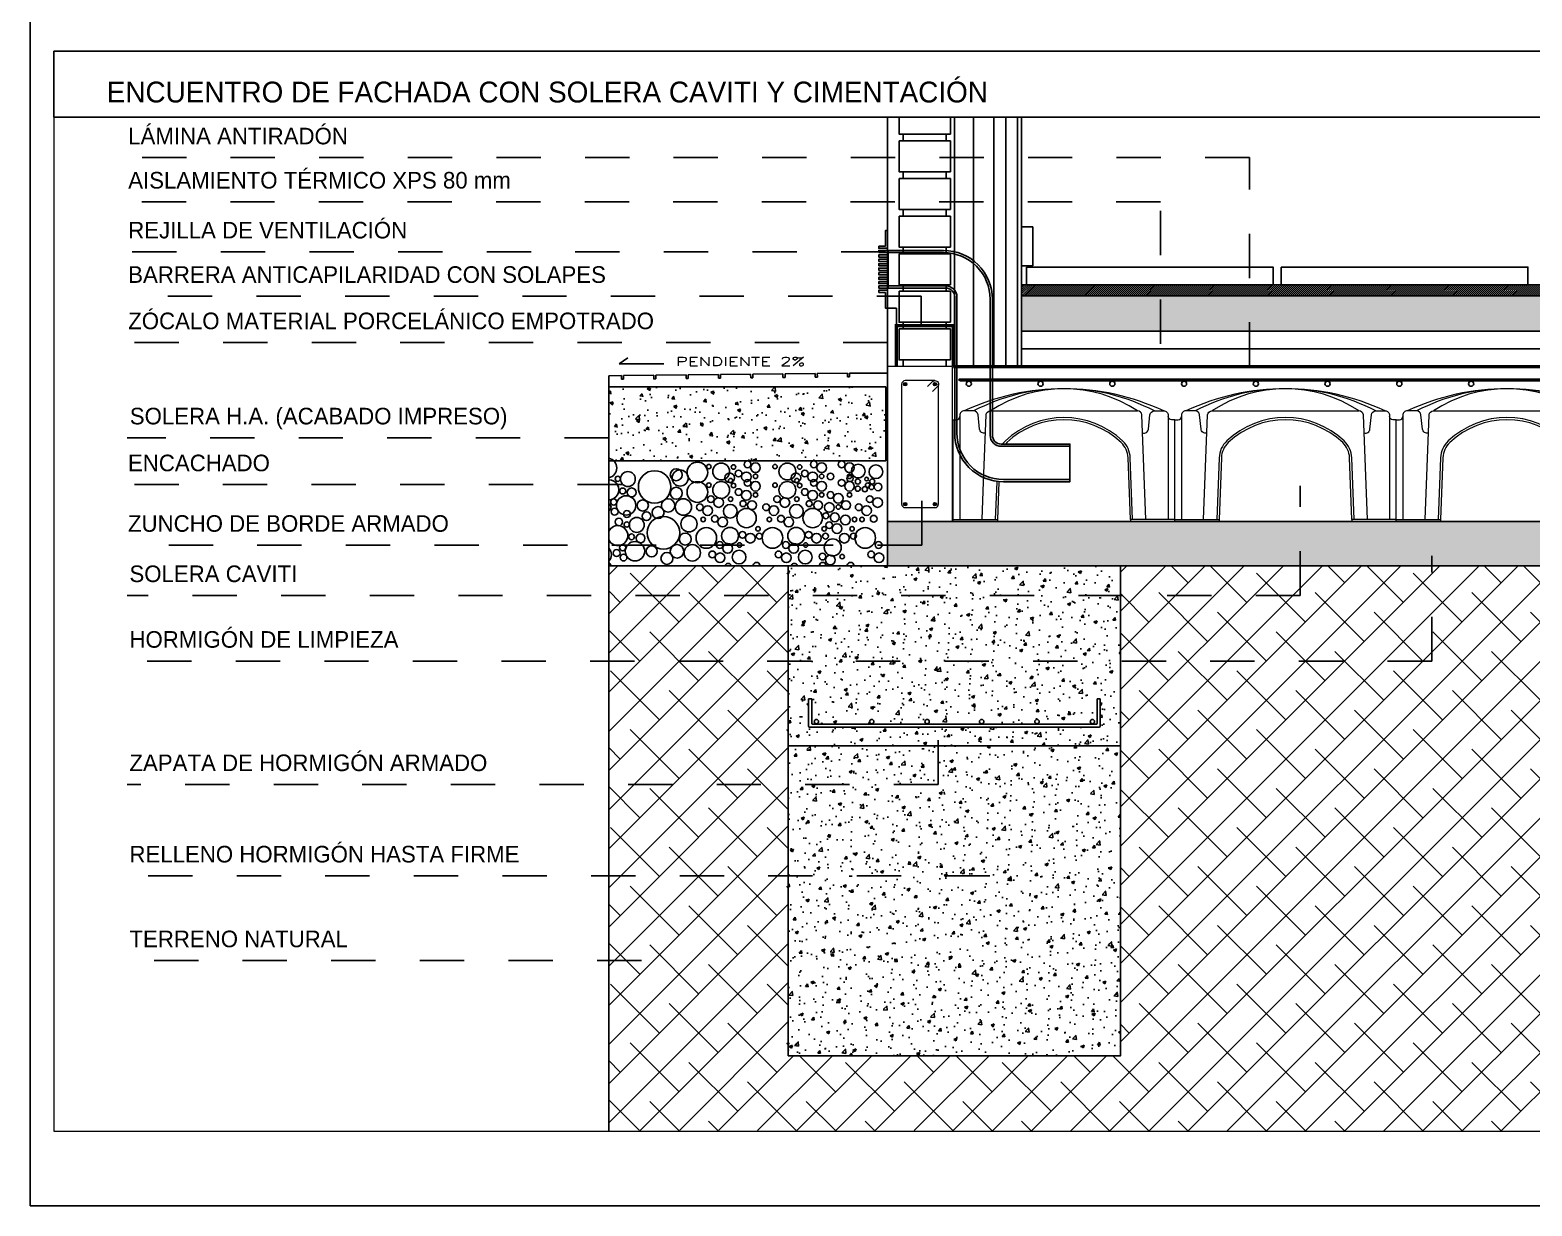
# Model space of a CAD drawing. Header units: millimetres. Extents: x 441156 to 441653, y 4514887 to 4515266.
# Drawn here: x 441537.64 to 441541.03, y 4514887.446 to 4514890.102 of the extents above; entities that cross this region are included whole.
import ezdxf

# ---------------------------------------------------------------- set-up
doc = ezdxf.new("R2010")
doc.units = ezdxf.units.MM
for name, pattern in [('CONTINUA', [0]), ('PUNTOS2', [0.125, 0, -0.125]), ('RAYITAS', [0.375, 0.25, -0.125]), ('RAYITAS2', [0.1875, 0.125, -0.0625])]:
    doc.linetypes.add(name, pattern=pattern)
for name, color, linetype, lineweight in [('0-CYPE1', 2, 'Continuous', 18), ('_CAVITI-AUX', 2, 'Continuous', 5), ('CAVITI-MODULOS', 4, 'Continuous', 5), ('SOLA_NUDOS', 19, 'Continuous', 0), ('TEXTOS', 2, 'Continuous', 30)]:
    doc.layers.add(name, color=color, linetype=linetype, lineweight=lineweight)
doc.layers.add('01_cartela', color=6, linetype='Continuous', plot=False)
for name, color, linetype in [('01_mono instalaciones', 2, 'Continuous'), ('01_proyeccion', 36, 'RAYITAS'), ('03-VISTAS', 7, 'Continuous'), ('03_tabiques', 3, 'Continuous'), ('04-SECCION', 1, 'Continuous'), ('041-ESTRUCTURA', 166, 'Continuous'), ('07-TEXTOS', 7, 'Continuous'), ('082-TRAMAS', 4, 'Continuous'), ('8-VARIOS', 5, 'Continuous'), ('BORDE-A1', 4, 'Continuous'), ('PALAU', 250, 'Continuous'), ('SANEAM', 5, 'PUNTOS2')]:
    doc.layers.add(name, color=color, linetype=linetype)
doc.styles.add('BERNARDO', font='')
doc.styles.add('Century Gothic_5', font='', dxfattribs={"height": 2.5})
doc.styles.add('ROMANS', font='romans')
doc.styles.get('BERNARDO').set_extended_font_data('Century Gothic')
doc.styles.get('Century Gothic_5').set_extended_font_data('Century Gothic')
doc.linetypes.add('AISLAMIENTO', pattern='A,0.00254,-2.54,[134,ltypeshp.shx,S=2.54,R=0,X=-2.54,Y=0],-5.08,[134,ltypeshp.shx,S=2.54,R=180,X=2.54,Y=0],-2.54', length=10.16254)
pattern_1 = [(50, (439198.91684, 4514975.9264), (0.0717260183, -0.0062752135), [0.0075, -0.0825]), (355, (439198.91684, 4514975.9264), (-0.0138751334, 0.0752192134), [0.006, -0.066]), (100.4514445, (439198.92282, 4514975.92588), (0.0578508847, 0.068943999), [0.0063740192, -0.0701142112]), (46.1842, (439198.91684, 4514975.9464), (0.106724133, -0.016551928), [0.01125, -0.12375]), (96.6356355, (439198.92573, 4514975.94502), (0.0934661946, 0.09741186), [0.009561034, -0.105171376]), (351.184164, (439198.91684, 4514975.9464), (0.0934661945, 0.09741186), [0.009, -0.099]), (21, (439198.92684, 4514975.9414), (0.0596907052, -0.040261889), [0.0075, -0.0825]), (326, (439198.92684, 4514975.9414), (0.0243315332, 0.0725150045), [0.006, -0.066]), (71.4514447, (439198.931815, 4514975.938045), (0.0840222377, 0.0322531153), [0.006374019, -0.0701142112]), (37.5, (439198.91684, 4514975.9264), (0.00121598553, 0.03328938538), [0, -0.0652, 0, -0.067, 0, -0.06625]), (7.5, (439198.91684, 4514975.9264), (0.02630695374, 0.0394411712), [0, -0.0382, 0, -0.0637, 0, -0.02525]), (327.5, (439198.89454, 4514975.9264), (0.05338224362, -0.00225548717), [0, -0.025, 0, -0.078, 0, -0.1035]), (317.5, (439198.88454, 4514975.9264), (0.0583186169, 0.0100104982), [0, -0.0325, 0, -0.0518, 0, -0.0735])]

# ---------------------------------------------------------------- blocks, each defined once
blk = doc.blocks.new('C30_lateral')
for points in [[(-0.2005, 0.4275, 0.481699), (-0.209, 0.4407), (-0.241, 0.4441, -0.383819), (-0.25, 0.454), (-0.25, 0.475, -0.414214), (-0.24, 0.485), (-0.005, 0.485)], [(-0.005, 0.5), (-0.005, 0.4), (0, 0.4), (0, 0.5), (-0.23, 0.5), (-0.23, 0.4925, -0.414214), (-0.2375, 0.485)], [(-0.005, 0.435), (-0.241, 0.4259, 0.383819), (-0.25, 0.416)], [(-0.005, 0.065), (-0.241, 0.0741, -0.383819), (-0.25, 0.084), (-0.25, 0.416)], [(-0.005, 0.405), (-0.1443, 0.3997, 0.19562), (-0.1821, 0.3826, 0.399251), (-0.1821, 0.1174, 0.19562), (-0.1443, 0.1003), (-0.005, 0.095)], [(-0.005, 0.4), (-0.1441, 0.3947, 0.19562), (-0.1784, 0.3791, 0.399251), (-0.1784, 0.1209, 0.19562), (-0.1441, 0.1053), (-0.005, 0.1)], [(-0.2005, 0.0725, -0.481699), (-0.209, 0.0593), (-0.241, 0.0559, 0.383819), (-0.25, 0.046), (-0.25, 0.025, 0.414214), (-0.24, 0.015), (-0.005, 0.015)], [(-0.005, 0), (-0.005, 0.1), (0, 0.1), (0, 0), (-0.23, 0), (-0.23, 0.0075, 0.414214), (-0.2375, 0.015)]]:
    blk.add_lwpolyline(points, format="xyb")
for centre, radius, start, end in [((0.2313, 0.25), 0.5313, 154.9424, 205.0576), ((0.1412, 0.25), 0.4412, 152.4571, 207.5429), ((0.0006, 0.25), 0.3006, 146.4744, 213.5256)]:
    blk.add_arc(centre, radius, start, end)

msp = doc.modelspace()

# ---------------------------------------------------------------- hatches: boundary and pattern name
at = {"layer": '0-CYPE1', "linetype": 'Continuous'}
h = msp.add_hatch(dxfattribs=at)
h.set_pattern_fill('HONEY', color=2, scale=0.05, style=0)
h.set_pattern_definition([(0, (440899.182712, 4514786.5964), (0.009375, 0.00541265875), [0.00625, -0.0125]), (120, (440899.182712, 4514786.5964), (-0.00937499998, 0.005412658785), [0.00625, -0.0125]), (60, (440899.182712, 4514786.5964), (2e-11, 0.010825317535), [-0.0125, 0.00625])])
h.paths.add_polyline_path([(441539.8779, 4514889.5016), (441541.7238, 4514889.5016), (441541.7238, 4514889.4216), (441539.8779, 4514889.4216)])
at = {"layer": '082-TRAMAS'}
h = msp.add_hatch(dxfattribs=at)
h.set_pattern_fill('AR-CONC', color=256, scale=0.01, style=0)
h.set_pattern_definition([(50, (439679.70097, 4514547.524274), (0.0717260183, -0.0062752135), [0.0075, -0.0825]), (355, (439679.70097, 4514547.524274), (-0.0138751334, 0.0752192134), [0.006, -0.066]), (100.4514, (439679.706945, 4514547.52375), (0.0578509382, 0.0689439542), [0.006374019, -0.0701142112]), (46.1842, (439679.70097, 4514547.54427), (0.106724105, -0.0165519014), [0.01125, -0.12375]), (96.6356, (439679.70986, 4514547.54289), (0.0934662706, 0.097411787), [0.009561029, -0.1051713]), (351.1842, (439679.70097, 4514547.54427), (0.0934661945, 0.09741186), [0.009, -0.099]), (21, (439679.71097, 4514547.539274), (0.0596907052, -0.040261889), [0.0075, -0.0825]), (326, (439679.71097, 4514547.539274), (0.0243315332, 0.0725150045), [0.006, -0.066]), (71.4514, (439679.71594, 4514547.53592), (0.0840222629, 0.0322530497), [0.006374019, -0.0701142112]), (37.5, (439679.700968, 4514547.524274), (0.00121598553, 0.0332893854), [0, -0.0652, 0, -0.067, 0, -0.06625]), (7.5, (439679.700968, 4514547.524274), (0.02630695374, 0.0394411712), [0, -0.0382, 0, -0.0637, 0, -0.02525]), (327.5, (439679.678668, 4514547.524274), (0.0533822436, -0.00225548717), [0, -0.025, 0, -0.078, 0, -0.1035]), (317.5, (439679.668668, 4514547.524274), (0.0583186169, 0.0100104982), [0, -0.0325, 0, -0.0518, 0, -0.0735])])
edge = h.paths.add_edge_path()
edge.add_line((441538.9462, 4514889.2958), (441538.9462, 4514889.1292))
edge.add_line((441538.9462, 4514889.1292), (441539.1952, 4514889.1292))
edge.add_arc((441539.2042, 4514889.1196), 0.0132, 46.9338, 133.0662, ccw=False)
edge.add_line((441539.2132, 4514889.1292), (441539.5719, 4514889.1292))
edge.add_line((441539.5719, 4514889.1292), (441539.5719, 4514889.2958))
edge.add_line((441539.5719, 4514889.2958), (441538.9462, 4514889.2958))
h = msp.add_hatch(dxfattribs=at)
h.set_pattern_fill('AR-CONC', color=254, scale=0.01, style=0)
h.set_pattern_definition([(50, (439198.91684, 4514976.0264), (0.0717260183, -0.0062752135), [0.0075, -0.0825]), (355, (439198.91684, 4514976.0264), (-0.0138751334, 0.0752192134), [0.006, -0.066]), (100.4514445, (439198.92282, 4514976.02588), (0.0578508847, 0.068943999), [0.0063740192, -0.0701142112]), (46.1842, (439198.91684, 4514976.0464), (0.106724133, -0.016551928), [0.01125, -0.12375]), (96.6356355, (439198.92573, 4514976.04502), (0.0934661946, 0.09741186), [0.009561034, -0.105171376]), (351.184164, (439198.91684, 4514976.0464), (0.0934661945, 0.09741186), [0.009, -0.099]), (21, (439198.92684, 4514976.0414), (0.0596907052, -0.040261889), [0.0075, -0.0825]), (326, (439198.92684, 4514976.0414), (0.0243315332, 0.0725150045), [0.006, -0.066]), (71.4514447, (439198.931815, 4514976.038045), (0.0840222377, 0.0322531153), [0.006374019, -0.0701142112]), (37.5, (439198.91684, 4514976.0264), (0.00121598553, 0.03328938538), [0, -0.0652, 0, -0.067, 0, -0.06625]), (7.5, (439198.91684, 4514976.0264), (0.02630695374, 0.0394411712), [0, -0.0382, 0, -0.0637, 0, -0.02525]), (327.5, (439198.89454, 4514976.0264), (0.05338224362, -0.00225548717), [0, -0.025, 0, -0.078, 0, -0.1035]), (317.5, (439198.88454, 4514976.0264), (0.0583186169, 0.0100104982), [0, -0.0325, 0, -0.0518, 0, -0.0735])])
h.paths.add_polyline_path([(441541.7238, 4514888.9916), (441541.6238, 4514888.9916), (441539.5756, 4514888.9916), (441539.5756, 4514888.8916), (441541.7238, 4514888.8916)])
h = msp.add_hatch(dxfattribs=at)
h.set_pattern_fill('ANSI38', color=256, scale=0.5, style=0)
h.set_pattern_definition([(45, (438671.477376, 4514800.24388), (-0.0441941738, 0.0441941738), []), (135, (438671.477376, 4514800.24388), (-0.1325825215, 0.0441941738), [0.15625, -0.09375])])
h.paths.add_polyline_path([(441541.4616, 4514887.6156), (441541.4616, 4514888.69), (441541.7238, 4514888.69), (441541.7238, 4514888.8916), (441540.1014, 4514888.8916), (441540.1014, 4514887.7856), (441539.3514, 4514887.7856), (441539.3514, 4514888.8916), (441538.9462, 4514888.8916), (441538.9462, 4514887.6166)])
h = msp.add_hatch(dxfattribs=at)
h.set_pattern_fill('AR-CONC', color=256, scale=0.01, style=0)
h.set_pattern_definition(pattern_1)
h.paths.add_polyline_path([(441540.1014, 4514888.8916), (441539.3514, 4514888.8916), (441539.3514, 4514888.4856), (441540.1014, 4514888.4856)])
h.paths.add_polyline_path([(441539.7929, 4514888.54, -0.414214), (441539.7879, 4514888.5351), (441539.9129, 4514888.5351, -0.413619), (441539.908, 4514888.54, -1), (441539.9179, 4514888.54, -0.414214), (441539.9129, 4514888.5351), (441540.0379, 4514888.5351, -0.413066), (441540.033, 4514888.54, -1), (441540.0429, 4514888.54, -0.414214), (441540.0379, 4514888.5351), (441540.0476, 4514888.5345, 0.414214), (441540.0484, 4514888.5354), (441540.0484, 4514888.5916), (441540.0557, 4514888.5916), (441540.0557, 4514888.5298, -0.414024), (441540.0532, 4514888.5273), (441539.3995, 4514888.5273, -0.414214), (441539.397, 4514888.5298), (441539.397, 4514888.5916), (441539.4043, 4514888.5916), (441539.4043, 4514888.5354, 0.414214), (441539.4052, 4514888.5345), (441539.4148, 4514888.5351, -0.414214), (441539.4098, 4514888.54, -1), (441539.4197, 4514888.54, -0.414214), (441539.4148, 4514888.5351), (441539.5398, 4514888.5351, -0.413969), (441539.5348, 4514888.54, -1), (441539.5447, 4514888.54, -0.414214), (441539.5398, 4514888.5351), (441539.6648, 4514888.5351, -0.413909), (441539.6598, 4514888.54, -1), (441539.6697, 4514888.54, -0.414214), (441539.6648, 4514888.5351), (441539.7879, 4514888.5351, -0.41381), (441539.783, 4514888.54, -1)], flags=16)
h = msp.add_hatch(dxfattribs=at)
h.set_pattern_fill('AR-CONC', color=254, scale=0.01, style=0)
h.set_pattern_definition(pattern_1)
h.paths.add_polyline_path([(441540.1014, 4514888.4856), (441539.3514, 4514888.4856), (441539.3514, 4514887.7856), (441540.1014, 4514887.7856)])
at = {"layer": '_CAVITI-AUX', "linetype": 'CONTINUA'}
h = msp.add_hatch(dxfattribs=at)
h.set_pattern_fill('ANSI31', color=254, scale=0.001)
h.set_pattern_definition([(45, (0, 0), (-0.0022450640302673, 0.0022450640302673), [])])
h.paths.add_polyline_path([(441539.8779, 4514889.5016), (441541.7238, 4514889.5016), (441541.7238, 4514889.5265), (441539.8779, 4514889.5265)])
at = {"layer": '_CAVITI-AUX'}
h = msp.add_hatch(color=256, dxfattribs=at)
h.dxf.hatch_style = 1
edge = h.paths.add_edge_path()
edge.add_arc((441539.6152, 4514889.302), 0.00395, 0, 360)
h = msp.add_hatch(color=256, dxfattribs=at)
h.dxf.hatch_style = 1
edge = h.paths.add_edge_path()
edge.add_arc((441539.6826, 4514889.302), 0.00395, 0, 360)
h = msp.add_hatch(color=256, dxfattribs=at)
h.dxf.hatch_style = 1
edge = h.paths.add_edge_path()
edge.add_arc((441539.6152, 4514889.0311), 0.00395, 0, 360)
h = msp.add_hatch(color=256, dxfattribs=at)
h.dxf.hatch_style = 1
edge = h.paths.add_edge_path()
edge.add_arc((441539.6826, 4514889.0311), 0.00395, 0, 360)

# ---------------------------------------------------------------- linework, layer by layer
at = {"color": 2}
msp.add_line((441539.5766, 4514889.5989, -0.0455), (441539.5766, 4514889.5239, -0.0455), dxfattribs=at)
at = {"color": 4}
msp.add_line((441539.8779, 4514889.5016, -0.0455), (441541.7238, 4514889.5016, -0.0455), dxfattribs=at)
at = {"color": 2, "elevation": -0.0455}
for points in [[(441539.5556, 4514889.6139), (441539.5706, 4514889.6139), (441539.5706, 4514889.6489), (441539.5756, 4514889.6489), (441539.5756, 4514889.6089), (441539.5556, 4514889.6089), (441539.5556, 4514889.6139)], [(441539.5556, 4514889.5089), (441539.5706, 4514889.5089), (441539.5706, 4514889.4739), (441539.5756, 4514889.4739), (441539.5756, 4514889.5139), (441539.5556, 4514889.5139), (441539.5556, 4514889.5089)]]:
    msp.add_lwpolyline(points, dxfattribs=at)
for points in [[(441539.5556, 4514889.5989), (441539.5756, 4514889.5989), (441539.5756, 4514889.6039), (441539.5556, 4514889.6039)], [(441539.5556, 4514889.5889), (441539.5756, 4514889.5889), (441539.5756, 4514889.5939), (441539.5556, 4514889.5939)], [(441539.5556, 4514889.5789), (441539.5756, 4514889.5789), (441539.5756, 4514889.5839), (441539.5556, 4514889.5839)], [(441539.5556, 4514889.5689), (441539.5756, 4514889.5689), (441539.5756, 4514889.5739), (441539.5556, 4514889.5739)], [(441539.5556, 4514889.5589), (441539.5756, 4514889.5589), (441539.5756, 4514889.5639), (441539.5556, 4514889.5639)], [(441539.5556, 4514889.5539), (441539.5756, 4514889.5539), (441539.5756, 4514889.5489), (441539.5556, 4514889.5489)], [(441539.5556, 4514889.5439), (441539.5756, 4514889.5439), (441539.5756, 4514889.5389), (441539.5556, 4514889.5389)], [(441539.5556, 4514889.5339), (441539.5756, 4514889.5339), (441539.5756, 4514889.5289), (441539.5556, 4514889.5289)], [(441539.5556, 4514889.5239), (441539.5756, 4514889.5239), (441539.5756, 4514889.5189), (441539.5556, 4514889.5189)]]:
    msp.add_lwpolyline(points, close=True, dxfattribs=at)
at = {"layer": '01_cartela', "color": 1}
msp.add_lwpolyline([(441537.6397, 4514887.4462), (441543.3824, 4514887.4462), (441543.3824, 4514895.6164), (441537.6397, 4514895.6164)], close=True, dxfattribs=at)
at = {"layer": '01_mono instalaciones', "color": 5}
for p, q in [((441539.5756, 4514888.9916, -0.0455), (441539.5756, 4514888.8916, -0.0455)), ((441540.1014, 4514888.8916, -0.0455), (441539.3514, 4514888.8916, -0.0455)), ((441539.3514, 4514888.4856, -0.0455), (441539.3514, 4514888.8916, -0.0455)), ((441539.5756, 4514888.8916, -0.0455), (441541.7238, 4514888.8916, -0.0455)), ((441540.1014, 4514888.4856, -0.0455), (441540.1014, 4514888.8916, -0.0455)), ((441540.1014, 4514888.4856, -0.0455), (441539.3514, 4514888.4856, -0.0455))]:
    msp.add_line(p, q, dxfattribs=at)
at = {"layer": '01_mono instalaciones', "color": 5, "elevation": -0.0455}
msp.add_lwpolyline([(441538.9462, 4514888.8916), (441539.3514, 4514888.8916), (441539.3514, 4514887.7856), (441540.1014, 4514887.7856), (441540.1014, 4514888.8916), (441541.7238, 4514888.8916)], dxfattribs=at)
at = {"layer": '01_proyeccion', "color": 10, "linetype": 'RAYITAS', "ltscale": 0.15}
for p, q in [((441540.3926, 4514889.8135, -0.0455), (441537.8591, 4514889.8135, -0.0455)), ((441540.3926, 4514889.3416), (441540.3926, 4514889.8135)), ((441540.1919, 4514889.7137, -0.0455), (441537.8591, 4514889.7137, -0.0455)), ((441540.1919, 4514889.3932), (441540.1919, 4514889.7137)), ((441539.5706, 4514889.601, -0.0455), (441537.8591, 4514889.601, -0.0455)), ((441538.9462, 4514889.181), (441537.8591, 4514889.181)), ((441538.9753, 4514889.0752, -0.0455), (441537.8591, 4514889.0752)), ((441539.6528, 4514888.9385), (441539.6528, 4514889.0722)), ((441540.5066, 4514888.8249), (441540.5066, 4514889.0722)), ((441539.6528, 4514888.9385, -0.0731), (441537.8591, 4514888.9385)), ((441540.8041, 4514888.6768), (441540.8041, 4514888.9142)), ((441540.5066, 4514888.8249), (441537.8591, 4514888.8249)), ((441540.8041, 4514888.6768), (441537.8591, 4514888.6768)), ((441539.6898, 4514888.3982), (441537.8591, 4514888.3982)), ((441539.8063, 4514888.1918), (441537.8591, 4514888.1918)), ((441539.0197, 4514888.0004), (441537.8591, 4514888.0004))]:
    msp.add_line(p, q, dxfattribs=at)
at = {"layer": '01_proyeccion', "color": 10, "linetype": 'RAYITAS', "ltscale": 0.3}
msp.add_line((441539.6898, 4514888.3982), (441539.6898, 4514888.5706), dxfattribs=at)
at = {"layer": '01_proyeccion', "color": 10, "linetype": 'RAYITAS', "ltscale": 0.15, "elevation": -0.0455}
for points in [[(441539.6511, 4514889.4337), (441539.6511, 4514889.5006), (441537.8591, 4514889.5006)], [(441539.5756, 4514889.396), (441537.8591, 4514889.396)]]:
    msp.add_lwpolyline(points, dxfattribs=at)
at = {"layer": '03-VISTAS', "elevation": -0.0455}
for points in [[(441539.8779, 4514889.5694), (441539.9032, 4514889.5694), (441539.9032, 4514889.657), (441539.8779, 4514889.657)], [(441539.8889, 4514889.5665), (441539.8889, 4514889.5265), (441540.4457, 4514889.5265), (441540.4457, 4514889.5665)], [(441540.4642, 4514889.5665), (441540.4642, 4514889.5265), (441541.021, 4514889.5265), (441541.021, 4514889.5665)]]:
    msp.add_lwpolyline(points, close=True, dxfattribs=at)
at = {"layer": '03_tabiques', "ltscale": 2.5}
msp.add_lwpolyline([(441537.6938, 4514890.0537), (441541.7238, 4514890.0537), (441541.7238, 4514889.9051), (441537.6938, 4514889.9051)], close=True, dxfattribs=at)
at = {"layer": '04-SECCION'}
for p, q in [((441538.9462, 4514889.2958, -0.0455), (441539.5719, 4514889.2958, -0.0455)), ((441539.5719, 4514889.1292, -0.0455), (441539.5719, 4514889.2958, -0.0455)), ((441538.9462, 4514889.1292, -0.0455), (441539.5719, 4514889.1292, -0.0455))]:
    msp.add_line(p, q, dxfattribs=at)
at = {"layer": '041-ESTRUCTURA'}
for p, q in [((441541.7238, 4514889.3136, -0.0455), (441539.7388, 4514889.3136, -0.0455)), ((441541.7238, 4514889.3092, -0.0455), (441539.7388, 4514889.3092, -0.0455)), ((441539.5756, 4514888.9916, -0.0455), (441541.7238, 4514888.9916, -0.0455)), ((441539.397, 4514888.5916, -0.0455), (441539.4043, 4514888.5916, -0.0455)), ((441539.397, 4514888.5298, -0.0455), (441539.397, 4514888.5916, -0.0455)), ((441539.4043, 4514888.5916, -0.0455), (441539.4043, 4514888.5354, -0.0455)), ((441540.0557, 4514888.5916, -0.0455), (441540.0484, 4514888.5916, -0.0455)), ((441540.0484, 4514888.5916, -0.0455), (441540.0484, 4514888.5354, -0.0455)), ((441540.0557, 4514888.5298, -0.0455), (441540.0557, 4514888.5916, -0.0455)), ((441540.0476, 4514888.5345, -0.0455), (441539.4052, 4514888.5345, -0.0455)), ((441539.3995, 4514888.5273, -0.0455), (441540.0532, 4514888.5273, -0.0455)), ((441539.3514, 4514888.4856, -0.0455), (441539.3514, 4514887.7856, -0.0455)), ((441540.1014, 4514888.4856, -0.0455), (441540.1014, 4514887.7856, -0.0455)), ((441540.1014, 4514887.7856, -0.0455), (441539.3514, 4514887.7856, -0.0455))]:
    msp.add_line(p, q, dxfattribs=at)
for centre, radius in [((441539.759, 4514889.3029, -0.0455), 0.00581), ((441539.9209, 4514889.3029, -0.0455), 0.00581), ((441540.0829, 4514889.3029, -0.0455), 0.00581), ((441540.2449, 4514889.3029, -0.0455), 0.00581), ((441540.4069, 4514889.3029, -0.0455), 0.00581), ((441540.5688, 4514889.3029, -0.0455), 0.00581), ((441540.7308, 4514889.3029, -0.0455), 0.00581), ((441540.8928, 4514889.3029, -0.0455), 0.00581), ((441539.4148, 4514888.54, -0.0455), 0.00497), ((441539.5398, 4514888.54, -0.0455), 0.00497), ((441539.6648, 4514888.54, -0.0455), 0.00497), ((441539.7879, 4514888.54, -0.0455), 0.00497), ((441539.9129, 4514888.54, -0.0455), 0.00497), ((441540.0379, 4514888.54, -0.0455), 0.00497)]:
    msp.add_circle(centre, radius, dxfattribs=at)
for centre, radius, start, end in [((441539.7388, 4514889.3114, -0.0455), 0.00218, 90, 270), ((441539.3995, 4514888.5298, -0.0455), 0.0025, 180, 270), ((441539.4052, 4514888.5354, -0.0455), 0.000833, 180, 270), ((441540.0476, 4514888.5354, -0.0455), 0.000833, 270, 0), ((441540.0532, 4514888.5298, -0.0455), 0.0025, 270, 0), ((441539.5299, 4514887.7859, -0.0455), 0.000333, 197.2939, 270)]:
    msp.add_arc(centre, radius, start, end, dxfattribs=at)
at = {"layer": '07-TEXTOS'}
for p, q in [((441538.9696, 4514889.3476, -0.0455), (441538.989, 4514889.3612, -0.0455)), ((441539.0702, 4514889.3476, -0.0455), (441538.9696, 4514889.3476, -0.0455))]:
    msp.add_line(p, q, dxfattribs=at)
at = {"layer": '082-TRAMAS'}
for p, q in [((441538.9749, 4514889.3212, -0.0455), (441538.9462, 4514889.3209, -0.0455)), ((441538.9462, 4514887.6155, -0.0455), (441538.9462, 4514889.3209, -0.0455)), ((441538.975, 4514889.3129, -0.0455), (441538.9749, 4514889.3212, -0.0455)), ((441538.9797, 4514889.3129, -0.0455), (441538.975, 4514889.3129, -0.0455)), ((441539.0477, 4514889.322, -0.0455), (441538.9796, 4514889.3212, -0.0455)), ((441538.9796, 4514889.3212, -0.0455), (441538.9797, 4514889.3129, -0.0455)), ((441539.0478, 4514889.3136, -0.0455), (441539.0477, 4514889.322, -0.0455)), ((441539.0526, 4514889.3137, -0.0455), (441539.0478, 4514889.3136, -0.0455)), ((441539.1206, 4514889.3228, -0.0455), (441539.0525, 4514889.322, -0.0455)), ((441539.0525, 4514889.322, -0.0455), (441539.0526, 4514889.3137, -0.0455)), ((441539.1207, 4514889.3144, -0.0455), (441539.1206, 4514889.3228, -0.0455)), ((441539.1255, 4514889.3145, -0.0455), (441539.1207, 4514889.3144, -0.0455)), ((441539.1935, 4514889.3235, -0.0455), (441539.1254, 4514889.3228, -0.0455)), ((441539.1254, 4514889.3228, -0.0455), (441539.1255, 4514889.3145, -0.0455)), ((441539.1936, 4514889.3152, -0.0455), (441539.1935, 4514889.3235, -0.0455)), ((441539.1983, 4514889.3152, -0.0455), (441539.1936, 4514889.3152, -0.0455)), ((441539.2664, 4514889.3243, -0.0455), (441539.1982, 4514889.3236, -0.0455)), ((441539.1982, 4514889.3236, -0.0455), (441539.1983, 4514889.3152, -0.0455)), ((441539.2665, 4514889.316, -0.0455), (441539.2664, 4514889.3243, -0.0455)), ((441539.2712, 4514889.316, -0.0455), (441539.2665, 4514889.316, -0.0455)), ((441539.3393, 4514889.3251, -0.0455), (441539.2711, 4514889.3244, -0.0455)), ((441539.2711, 4514889.3244, -0.0455), (441539.2712, 4514889.316, -0.0455)), ((441539.3393, 4514889.3168, -0.0455), (441539.3393, 4514889.3251, -0.0455)), ((441539.3441, 4514889.3168, -0.0455), (441539.3393, 4514889.3168, -0.0455)), ((441539.4121, 4514889.3259, -0.0455), (441539.344, 4514889.3251, -0.0455)), ((441539.344, 4514889.3251, -0.0455), (441539.3441, 4514889.3168, -0.0455)), ((441539.4122, 4514889.3175, -0.0455), (441539.4121, 4514889.3259, -0.0455)), ((441539.417, 4514889.3176, -0.0455), (441539.4122, 4514889.3175, -0.0455)), ((441539.485, 4514889.3267, -0.0455), (441539.4169, 4514889.3259, -0.0455)), ((441539.4169, 4514889.3259, -0.0455), (441539.417, 4514889.3176, -0.0455)), ((441539.4851, 4514889.3183, -0.0455), (441539.485, 4514889.3267, -0.0455)), ((441539.4898, 4514889.3184, -0.0455), (441539.4851, 4514889.3183, -0.0455)), ((441539.5756, 4514889.3269, -0.0455), (441539.4898, 4514889.3267, -0.0455)), ((441539.4898, 4514889.3267, -0.0455), (441539.4898, 4514889.3184, -0.0455))]:
    msp.add_line(p, q, dxfattribs=at)
at = {"layer": '082-TRAMAS', "color": 2, "linetype": 'AISLAMIENTO', "ltscale": 0.0044, "elevation": -0.0455}
msp.add_lwpolyline([(441539.7698, 4514889.3416), (441539.7698, 4514889.9051)], dxfattribs=at)
at = {"layer": '082-TRAMAS', "color": 2, "linetype": 'AISLAMIENTO', "ltscale": 0.0025}
msp.add_lwpolyline([(441539.8427, 4514889.3416), (441539.8427, 4514889.9051)], dxfattribs=at)
at = {"layer": '082-TRAMAS', "color": 10, "linetype": 'RAYITAS', "ltscale": 0.1, "const_width": 0.0075, "elevation": -0.0455}
msp.add_lwpolyline([(441539.5955, 4514889.3435), (441539.5955, 4514889.4337), (441539.7238, 4514889.4337), (441539.7238, 4514889.3432)], dxfattribs=at)
at = {"layer": '082-TRAMAS', "color": 2, "linetype": 'AISLAMIENTO', "ltscale": 0.0035, "elevation": -0.0455}
msp.add_lwpolyline([(441539.8779, 4514889.3816), (441541.7238, 4514889.3816)], dxfattribs=at)
at = {"layer": '082-TRAMAS', "color": 170, "linetype": 'RAYITAS', "ltscale": 0.25, "const_width": 0.0075, "elevation": -0.0455}
msp.add_lwpolyline([(441539.7238, 4514889.3416), (441541.7238, 4514889.3416)], dxfattribs=at)
at = {"layer": '082-TRAMAS'}
for centre, radius in [((441538.9893, 4514889.0876, -0.0455), 0.0168), ((441539.0496, 4514889.0698, -0.0455), 0.0367), ((441539.0986, 4514889.0975, -0.0455), 0.0135), ((441539.1072, 4514889.09, -0.0455), 0.0182), ((441539.1463, 4514889.1026, -0.0455), 0.0233), ((441539.1721, 4514889.1158, -0.0455), 0.00504), ((441539.1999, 4514889.1048, -0.0455), 0.0191), ((441539.2276, 4514889.1148, -0.0455), 0.00504), ((441539.2393, 4514889.1002, -0.0455), 0.00757), ((441539.2596, 4514889.1209, -0.0455), 0.00757), ((441539.2773, 4514889.1133, -0.0455), 0.0109), ((441539.3215, 4514889.1158, -0.0455), 0.00504), ((441539.3493, 4514889.1048, -0.0455), 0.0191), ((441539.377, 4514889.1148, -0.0455), 0.00504), ((441539.3887, 4514889.1002, -0.0455), 0.00757), ((441539.409, 4514889.1209, -0.0455), 0.00757), ((441539.4267, 4514889.1133, -0.0455), 0.0109), ((441539.4719, 4514889.1209, -0.0455), 0.00757), ((441539.4896, 4514889.1133, -0.0455), 0.0109), ((441539.5095, 4514889.1057, -0.0455), 0.0155), ((441539.5492, 4514889.1043, -0.0455), 0.0155), ((441538.9666, 4514889.0884, -0.0455), 0.00588), ((441539.1463, 4514889.0583, -0.0455), 0.0233), ((441539.1721, 4514889.074, -0.0455), 0.00504), ((441539.1999, 4514889.063, -0.0455), 0.0191), ((441539.2192, 4514889.0905, -0.0455), 0.0109), ((441539.2212, 4514889.0841, -0.0455), 0.00504), ((441539.2276, 4514889.073, -0.0455), 0.00504), ((441539.2569, 4514889.0926, -0.0455), 0.0109), ((441539.2596, 4514889.0791, -0.0455), 0.00757), ((441539.2773, 4514889.0715, -0.0455), 0.0109), ((441539.2775, 4514889.0938, -0.0455), 0.00504), ((441539.3215, 4514889.074, -0.0455), 0.00504), ((441539.3493, 4514889.063, -0.0455), 0.0191), ((441539.3686, 4514889.0905, -0.0455), 0.0109), ((441539.3706, 4514889.0841, -0.0455), 0.00504), ((441539.377, 4514889.073, -0.0455), 0.00504), ((441539.4063, 4514889.0926, -0.0455), 0.0109), ((441539.409, 4514889.0791, -0.0455), 0.00757), ((441539.4267, 4514889.0715, -0.0455), 0.0109), ((441539.4268, 4514889.0938, -0.0455), 0.00504), ((441539.4466, 4514889.0936, -0.0455), 0.00757), ((441539.4719, 4514889.0791, -0.0455), 0.00757), ((441539.4896, 4514889.0715, -0.0455), 0.0109), ((441539.4908, 4514889.0889, -0.0455), 0.00692), ((441539.4897, 4514889.0938, -0.0455), 0.00504), ((441539.5082, 4514889.082, -0.0455), 0.00588), ((441539.5082, 4514889.0661, -0.0455), 0.00588), ((441539.5242, 4514889.0647, -0.0455), 0.00588), ((441539.5281, 4514889.0875, -0.0455), 0.00415), ((441539.5307, 4514889.074, -0.0455), 0.00504), ((441539.5392, 4514889.0695, -0.0455), 0.0057), ((441539.5408, 4514889.082, -0.0455), 0.00588), ((441539.5541, 4514889.0698, -0.0455), 0.00847), ((441538.9575, 4514889.036, -0.0455), 0.00699), ((441538.9854, 4514889.0282, -0.0455), 0.0219), ((441538.9776, 4514889.0607, -0.0455), 0.00673), ((441538.9978, 4514889.0574, -0.0455), 0.0101), ((441539.023, 4514889.028, -0.0455), 0.0126), ((441539.0801, 4514889.028, -0.0455), 0.0151), ((441539.0986, 4514889.0557, -0.0455), 0.0135), ((441539.1146, 4514889.0246, -0.0455), 0.0185), ((441539.1767, 4514889.0423, -0.0455), 0.00757), ((441539.1943, 4514889.0347, -0.0455), 0.0109), ((441539.2212, 4514889.0423, -0.0455), 0.00504), ((441539.2393, 4514889.0584, -0.0455), 0.00757), ((441539.2493, 4514889.0321, -0.0455), 0.00673), ((441539.2569, 4514889.0508, -0.0455), 0.0109), ((441539.2694, 4514889.0287, -0.0455), 0.0101), ((441539.2775, 4514889.0519, -0.0455), 0.00504), ((441539.3261, 4514889.0423, -0.0455), 0.00757), ((441539.3437, 4514889.0347, -0.0455), 0.0109), ((441539.3706, 4514889.0423, -0.0455), 0.00504), ((441539.3887, 4514889.0584, -0.0455), 0.00757), ((441539.3986, 4514889.0321, -0.0455), 0.00673), ((441539.4063, 4514889.0508, -0.0455), 0.0109), ((441539.4188, 4514889.0287, -0.0455), 0.0101), ((441539.4268, 4514889.0519, -0.0455), 0.00504), ((441539.4466, 4514889.0517, -0.0455), 0.00757), ((441539.4642, 4514889.0442, -0.0455), 0.0109), ((441539.4817, 4514889.0287, -0.0455), 0.0101), ((441539.4897, 4514889.0519, -0.0455), 0.00504), ((441539.5353, 4514889.0423, -0.0455), 0.00757), ((441539.553, 4514889.0347, -0.0455), 0.0109), ((441538.9594, 4514889.0139, -0.0455), 0.0077), ((441538.9872, 4514889.0087, -0.0455), 0.00776), ((441539.0314, 4514889.0038, -0.0455), 0.00989), ((441539.0696, 4514888.9663, -0.0455), 0.0367), ((441539.0574, 4514889.012, -0.0455), 0.0135), ((441539.1273, 4514888.9865, -0.0455), 0.0182), ((441539.1518, 4514889.024, -0.0455), 0.00757), ((441539.1694, 4514889.0165, -0.0455), 0.0109), ((441539.1856, 4514888.9981, -0.0455), 0.00757), ((441539.2204, 4514889.015, -0.0455), 0.0155), ((441539.2571, 4514888.9996, -0.0455), 0.0219), ((441539.3012, 4514889.024, -0.0455), 0.00757), ((441539.3188, 4514889.0165, -0.0455), 0.0109), ((441539.335, 4514888.9981, -0.0455), 0.00757), ((441539.3698, 4514889.015, -0.0455), 0.0155), ((441539.4064, 4514888.9996, -0.0455), 0.0219), ((441539.4362, 4514889.0048, -0.0455), 0.00673), ((441539.4439, 4514889.0235, -0.0455), 0.0109), ((441539.4564, 4514889.0014, -0.0455), 0.0101), ((441539.4644, 4514889.0246, -0.0455), 0.00504), ((441539.4804, 4514888.9954, -0.0455), 0.0109), ((441539.5104, 4514889.024, -0.0455), 0.00757), ((441539.5281, 4514889.0165, -0.0455), 0.0109), ((441539.5442, 4514888.9981, -0.0455), 0.00757), ((441538.969, 4514888.9908, -0.0455), 0.00841), ((441538.9867, 4514888.9849, -0.0455), 0.00588), ((441539.0094, 4514888.9841, -0.0455), 0.0168), ((441539.1664, 4514888.9548, -0.0455), 0.0233), ((441539.1593, 4514888.9965, -0.0455), 0.00504), ((441539.2032, 4514888.9905, -0.0455), 0.0109), ((441539.2199, 4514888.9595, -0.0455), 0.0191), ((441539.248, 4514888.9617, -0.0455), 0.00757), ((441539.2831, 4514888.9754, -0.0455), 0.00504), ((441539.3157, 4514888.9548, -0.0455), 0.0233), ((441539.3087, 4514888.9965, -0.0455), 0.00504), ((441539.3526, 4514888.9905, -0.0455), 0.0109), ((441539.3693, 4514888.9595, -0.0455), 0.0191), ((441539.3974, 4514888.9617, -0.0455), 0.00757), ((441539.4325, 4514888.9754, -0.0455), 0.00504), ((441539.4438, 4514888.9835, -0.0455), 0.00757), ((441539.4615, 4514888.9759, -0.0455), 0.0109), ((441539.4954, 4514888.9754, -0.0455), 0.00504), ((441539.5009, 4514888.9965, -0.0455), 0.00504), ((441539.525, 4514888.9548, -0.0455), 0.0233), ((441539.5179, 4514888.9965, -0.0455), 0.00504), ((441538.9776, 4514888.9325, -0.0455), 0.00699), ((441539.0054, 4514888.9247, -0.0455), 0.0219), ((441538.9976, 4514888.9572, -0.0455), 0.00673), ((441539.0178, 4514888.9539, -0.0455), 0.0101), ((441539.043, 4514888.9245, -0.0455), 0.0126), ((441539.1002, 4514888.9245, -0.0455), 0.0151), ((441539.1187, 4514888.9522, -0.0455), 0.0135), ((441539.1346, 4514888.9211, -0.0455), 0.0185), ((441539.1967, 4514888.9388, -0.0455), 0.00757), ((441539.2144, 4514888.9312, -0.0455), 0.0109), ((441539.2413, 4514888.9388, -0.0455), 0.00504), ((441539.2656, 4514888.9541, -0.0455), 0.0109), ((441539.286, 4514888.9587, -0.0455), 0.00673), ((441539.3461, 4514888.9388, -0.0455), 0.00757), ((441539.3638, 4514888.9312, -0.0455), 0.0109), ((441539.3907, 4514888.9388, -0.0455), 0.00504), ((441539.415, 4514888.9541, -0.0455), 0.0109), ((441539.4354, 4514888.9587, -0.0455), 0.00673), ((441539.4517, 4514888.9333, -0.0455), 0.0191), ((441539.4779, 4514888.9541, -0.0455), 0.0109), ((441539.4983, 4514888.9587, -0.0455), 0.00673), ((441539.5553, 4514888.9388, -0.0455), 0.00757), ((441538.9639, 4514888.9205, -0.0455), 0.00776), ((441538.9795, 4514888.9104, -0.0455), 0.0077), ((441539.0775, 4514888.9085, -0.0455), 0.0135), ((441539.1799, 4514888.9175, -0.0455), 0.00757), ((441539.1975, 4514888.9099, -0.0455), 0.0109), ((441539.2404, 4514888.9115, -0.0455), 0.0155), ((441539.3292, 4514888.9175, -0.0455), 0.00757), ((441539.3469, 4514888.9099, -0.0455), 0.0109), ((441539.3898, 4514888.9115, -0.0455), 0.0155), ((441539.4285, 4514888.9126, -0.0455), 0.00757), ((441539.4462, 4514888.905, -0.0455), 0.0109), ((441539.4731, 4514888.9126, -0.0455), 0.00504), ((441539.5385, 4514888.9175, -0.0455), 0.00757), ((441539.5561, 4514888.9099, -0.0455), 0.0109)]:
    msp.add_circle(centre, radius, dxfattribs=at)
for centre, radius, start, end in [((441538.9416, 4514889.1127, -0.0455), 0.0226, 281.8165, 78.1835), ((441538.9465, 4514889.0635, -0.0455), 0.0226, 269.2442, 90.7558), ((441538.9438, 4514889.024, -0.0455), 0.00776, 288.0119, 71.9881), ((441538.9666, 4514888.96, -0.0455), 0.0226, 205.7603, 154.2397), ((441538.932, 4514888.9168, -0.0455), 0.0203, 314.607, 45.393), ((441538.9412, 4514888.8903, -0.0455), 0.00989, 17.4847, 59.273), ((441539.2156, 4514888.8898, -0.0455), 0.00757, 27.6598, 152.3402), ((441539.2797, 4514888.892, -0.0455), 0.00757, 9.676, 170.324), ((441539.365, 4514888.8898, -0.0455), 0.00757, 27.6598, 152.3402), ((441539.4291, 4514888.892, -0.0455), 0.00757, 9.676, 170.324), ((441539.492, 4514888.892, -0.0455), 0.00757, 9.676, 170.324)]:
    msp.add_arc(centre, radius, start, end, dxfattribs=at)
at = {"layer": '8-VARIOS'}
for p, q in [((441539.5756, 4514889.9051, -0.0455), (441539.5756, 4514888.9916, -0.0455)), ((441539.7175, 4514889.9051, -0.0455), (441539.7175, 4514889.8666, -0.0455)), ((441539.7264, 4514889.9051, -0.0455), (441539.7264, 4514889.3416, -0.0455)), ((441539.8157, 4514889.3416), (441539.8157, 4514889.9051)), ((441539.869, 4514889.3416, -0.0455), (441539.869, 4514889.9051, -0.0455)), ((441539.8779, 4514889.3416, -0.0455), (441539.8779, 4514889.9051, -0.0455)), ((441539.6109, 4514889.8666, -0.0455), (441539.6109, 4514889.8516, -0.0455)), ((441539.708, 4514889.8666, -0.0455), (441539.708, 4514889.8516, -0.0455)), ((441539.7175, 4514889.8516, -0.0455), (441539.7175, 4514889.7816, -0.0455)), ((441539.6109, 4514889.7816, -0.0455), (441539.6109, 4514889.7666, -0.0455)), ((441539.708, 4514889.7816, -0.0455), (441539.708, 4514889.7666, -0.0455)), ((441539.7175, 4514889.7666, -0.0455), (441539.7175, 4514889.6966, -0.0455)), ((441539.6109, 4514889.6966, -0.0455), (441539.6109, 4514889.6816, -0.0455)), ((441539.708, 4514889.6966, -0.0455), (441539.708, 4514889.6816, -0.0455)), ((441539.7175, 4514889.6816, -0.0455), (441539.7175, 4514889.6116, -0.0455)), ((441539.6109, 4514889.6116, -0.0455), (441539.6109, 4514889.5966, -0.0455)), ((441539.708, 4514889.6116, -0.0455), (441539.708, 4514889.5966, -0.0455)), ((441539.7175, 4514889.5966, -0.0455), (441539.7175, 4514889.5266, -0.0455)), ((441539.6109, 4514889.5266, -0.0455), (441539.6109, 4514889.5116, -0.0455)), ((441539.708, 4514889.5266, -0.0455), (441539.708, 4514889.5116, -0.0455)), ((441539.7175, 4514889.5116, -0.0455), (441539.7175, 4514889.4416, -0.0455)), ((441539.5756, 4514889.4739, -0.0455), (441539.5955, 4514889.4739, -0.0455)), ((441539.5955, 4514889.3435, -0.0455), (441539.5955, 4514889.4739, -0.0455)), ((441539.6109, 4514889.4416, -0.0455), (441539.6109, 4514889.4266, -0.0455)), ((441539.708, 4514889.4416, -0.0455), (441539.708, 4514889.4266, -0.0455)), ((441539.7175, 4514889.4266, -0.0455), (441539.7175, 4514889.3566, -0.0455)), ((441539.6109, 4514889.3566, -0.0455), (441539.6109, 4514889.3416, -0.0455)), ((441539.708, 4514889.3566, -0.0455), (441539.708, 4514889.3416, -0.0455))]:
    msp.add_line(p, q, dxfattribs=at)
at = {"layer": '8-VARIOS', "elevation": -0.0455}
for points in [[(441539.6015, 4514889.9051), (441539.6015, 4514889.8666), (441539.7175, 4514889.8666)], [(441539.6015, 4514889.9051), (441539.6015, 4514889.8666), (441539.7175, 4514889.8666)], [(441539.7175, 4514889.8516), (441539.6015, 4514889.8516)], [(441539.6015, 4514889.8516), (441539.6015, 4514889.7816), (441539.7175, 4514889.7816)], [(441539.7175, 4514889.8516), (441539.6015, 4514889.8516)], [(441539.6015, 4514889.8516), (441539.6015, 4514889.7816), (441539.7175, 4514889.7816)], [(441539.6015, 4514889.7666), (441539.6015, 4514889.6966), (441539.7175, 4514889.6966)], [(441539.7175, 4514889.7666), (441539.6015, 4514889.7666)], [(441539.6015, 4514889.7666), (441539.6015, 4514889.6966), (441539.7175, 4514889.6966)], [(441539.6015, 4514889.6816), (441539.6015, 4514889.6116), (441539.7175, 4514889.6116)], [(441539.7175, 4514889.6816), (441539.6015, 4514889.6816)], [(441539.6015, 4514889.6816), (441539.6015, 4514889.6116), (441539.7175, 4514889.6116)], [(441539.6015, 4514889.5966), (441539.6015, 4514889.5266), (441539.7175, 4514889.5266)], [(441539.7175, 4514889.5966), (441539.6015, 4514889.5966)], [(441539.6015, 4514889.5966), (441539.6015, 4514889.5266), (441539.7175, 4514889.5266)], [(441539.6015, 4514889.5116), (441539.6015, 4514889.4416), (441539.7175, 4514889.4416)], [(441539.7175, 4514889.5116), (441539.6015, 4514889.5116)], [(441539.6015, 4514889.5116), (441539.6015, 4514889.4416), (441539.7175, 4514889.4416)], [(441539.7175, 4514889.4266), (441539.6015, 4514889.4266)], [(441539.6015, 4514889.4266), (441539.6015, 4514889.3566), (441539.7175, 4514889.3566)]]:
    msp.add_lwpolyline(points, dxfattribs=at)
at = {"layer": '_CAVITI-AUX'}
msp.add_lwpolyline([(441539.7221, 4514889.3416), (441539.5756, 4514889.3416), (441539.5756, 4514888.9916), (441539.7221, 4514888.9916)], close=True, dxfattribs=at)
for points in [[(441539.6826, 4514889.3099), (441539.6152, 4514889.3099, 0.414214), (441539.6073, 4514889.302), (441539.6073, 4514889.0311, 0.414214), (441539.6152, 4514889.0232), (441539.6826, 4514889.0232, 0.414214), (441539.6905, 4514889.0311), (441539.6905, 4514889.302)], [(441539.6658, 4514889.2964), (441539.677, 4514889.3076, -1), (441539.6882, 4514889.2964), (441539.677, 4514889.2853)]]:
    msp.add_lwpolyline(points, format="xyb", dxfattribs=at)
for centre in [(441539.6152, 4514889.302, -0.0455), (441539.6826, 4514889.302), (441539.6152, 4514889.0311, -0.0455), (441539.6826, 4514889.0311)]:
    msp.add_circle(centre, 0.00395, dxfattribs=at)
at = {"layer": 'CAVITI-MODULOS', "elevation": -0.0455}
msp.add_lwpolyline([(441539.8779, 4514889.5016), (441541.7238, 4514889.5016), (441541.7238, 4514889.5265), (441539.8779, 4514889.5265)], close=True, dxfattribs=at)
for points in [[(441539.7963, 4514889.1921, -0.481699), (441539.7831, 4514889.2005), (441539.7797, 4514889.2326, 0.383819), (441539.7698, 4514889.2416), (441539.7488, 4514889.2416, 0.414214), (441539.7388, 4514889.2316), (441539.7388, 4514889.0083)], [(441539.792, 4514889.0816), (441539.7978, 4514889.2326, -0.383819), (441539.8078, 4514889.2416), (441540.1398, 4514889.2416)], [(441540.1588, 4514888.9966), (441540.1497, 4514889.2326, 0.383819), (441540.1398, 4514889.2416)], [(441540.1513, 4514889.1921, 0.481699), (441540.1645, 4514889.2005), (441540.1678, 4514889.2326, -0.383819), (441540.1778, 4514889.2416), (441540.1988, 4514889.2416, -0.414214), (441540.2088, 4514889.2316), (441540.2088, 4514888.9966)], [(441539.7238, 4514889.0083), (441539.7238, 4514889.2216), (441539.7313, 4514889.2216, 0.414214), (441539.7388, 4514889.2291)], [(441540.1288, 4514888.9966), (441540.1234, 4514889.1359, 0.19562), (441540.1064, 4514889.1736, 0.399251), (441539.8412, 4514889.1736, 0.043005), (441539.8349, 4514889.1666, 0.043005)], [(441540.1238, 4514888.9966), (441540.1184, 4514889.1357, 0.19562), (441540.1029, 4514889.17, 0.399251), (441539.8446, 4514889.17, 0.023839), (441539.8414, 4514889.1666, 0.023839)], [(441540.2238, 4514888.9966), (441540.1238, 4514888.9966), (441540.1238, 4514888.9916), (441540.2238, 4514888.9916), (441540.2238, 4514889.2216), (441540.2163, 4514889.2216, -0.414214), (441540.2088, 4514889.2291)]]:
    msp.add_lwpolyline(points, format="xyb", dxfattribs=at)
for points in [[(441539.7888, 4514888.9966), (441539.792, 4514889.0816)], [(441539.822, 4514889.0816), (441539.8188, 4514888.9966)], [(441539.827, 4514889.0816), (441539.8238, 4514888.9966)], [(441539.7238, 4514888.9966), (441539.8238, 4514888.9966), (441539.8238, 4514888.9916), (441539.7238, 4514888.9916), (441539.7238, 4514889.0083)], [(441539.7388, 4514889.0083), (441539.7388, 4514888.9966)]]:
    msp.add_lwpolyline(points, dxfattribs=at)
at = {"layer": 'CAVITI-MODULOS'}
for centre, radius, start, end in [((441539.9738, 4514888.7603, -0.0455), 0.5313, 64.9424, 115.0576), ((441539.9738, 4514888.8504, -0.0455), 0.4412, 62.4571, 117.5429), ((441539.9738, 4514888.991, -0.0455), 0.3006, 56.4744, 123.5256)]:
    msp.add_arc(centre, radius, start, end, dxfattribs=at)
at = {"layer": 'PALAU', "color": 5}
for p, q in [((441539.8779, 4514889.4216, -0.0455), (441541.7238, 4514889.4216, -0.0455)), ((441539.7238, 4514889.3416, -0.0455), (441541.7238, 4514889.3416, -0.0455))]:
    msp.add_line(p, q, dxfattribs=at)
at = {"layer": 'SANEAM', "color": 254, "linetype": 'Continuous', "ltscale": 0.1}
msp.add_line((441539.9871, 4514889.1616, -0.0455), (441539.9871, 4514889.0866, -0.0455), dxfattribs=at)
at = {"layer": 'SANEAM', "color": 254, "linetype": 'Continuous', "ltscale": 0.1, "elevation": -0.0455}
for points in [[(441539.9871, 4514889.1616), (441539.8321, 4514889.1616, -0.414214), (441539.8071, 4514889.1866), (441539.8071, 4514889.4939, 0.414214), (441539.7021, 4514889.5989), (441539.5766, 4514889.5989), (441539.5766, 4514889.6039), (441539.7021, 4514889.6039, -0.414214), (441539.8121, 4514889.4939), (441539.8121, 4514889.1866, 0.414214), (441539.8321, 4514889.1666), (441539.9871, 4514889.1666)], [(441539.5766, 4514889.5239), (441539.5766, 4514889.5189), (441539.7071, 4514889.5189, -0.414214), (441539.7271, 4514889.4989), (441539.7271, 4514889.1916, 0.414214), (441539.8371, 4514889.0816), (441539.9871, 4514889.0816), (441539.9871, 4514889.0866), (441539.8371, 4514889.0866, -0.414214), (441539.7321, 4514889.1916), (441539.7321, 4514889.4989, 0.414214), (441539.7071, 4514889.5239)]]:
    msp.add_lwpolyline(points, format="xyb", close=True, dxfattribs=at)
at = {"layer": 'SOLA_NUDOS', "color": 3}
for points in [[(441537.6938, 4514890.0537), (441537.6938, 4514887.6155), (441541.4616, 4514887.6155)], [(441541.7238, 4514888.69), (441541.7238, 4514890.0537), (441537.6938, 4514890.0537)]]:
    msp.add_lwpolyline(points, dxfattribs=at)

# ---------------------------------------------------------------- block references
at = {"layer": 'CAVITI-MODULOS', "rotation": 270}
for p in [(441540.2238, 4514888.9916, -0.0455), (441540.7238, 4514888.9916, -0.0455)]:
    msp.add_blockref('C30_lateral', p, dxfattribs=at)

# ---------------------------------------------------------------- texts
at = {"layer": '07-TEXTOS', "linetype": 'Continuous', "style": 'ROMANS', "width": 1.5}
msp.add_text('PENDIENTE 2%', height=0.02, dxfattribs=at).set_placement((441539.0977, 4514889.343, -0.0455))
at = {"layer": 'BORDE-A1', "color": 5, "ltscale": 0.01, "insert": (441537.8129, 4514889.9374), "char_height": 0.04705, "width": 2.403435, "attachment_point": 7, "style": 'Century Gothic_5'}
msp.add_mtext('\\pt0.4705;ENCUENTRO DE FACHADA CON SOLERA CAVITI Y CIMENTACIÓN', dxfattribs=at)
at = {"layer": 'TEXTOS', "color": 5, "linetype": 'RAYITAS2', "ltscale": 0.005, "style": 'BERNARDO'}
for s, p in [('LÁMINA ANTIRADÓN', (441537.8613, 4514889.8435, -0.0454)), ('AISLAMIENTO TÉRMICO XPS 80 mm', (441537.8613, 4514889.7437, -0.0454)), ('REJILLA DE VENTILACIÓN', (441537.8613, 4514889.631, -0.0454)), ('BARRERA ANTICAPILARIDAD CON SOLAPES', (441537.8613, 4514889.5307, -0.0454)), ('ZÓCALO MATERIAL PORCELÁNICO EMPOTRADO', (441537.8613, 4514889.4261, -0.0454)), ('SOLERA H.A. (ACABADO IMPRESO) ', (441537.8649, 4514889.2111, 0.0005)), ('ENCACHADO', (441537.8608, 4514889.1053, 0)), ('ZUNCHO DE BORDE ARMADO', (441537.8608, 4514888.9686, 0)), ('SOLERA CAVITI', (441537.8641, 4514888.855, 0.0004)), ('HORMIGÓN DE LIMPIEZA', (441537.8641, 4514888.7068, 0.0004)), ('ZAPATA DE HORMIGÓN ARMADO', (441537.8641, 4514888.4282, 0.0004)), ('RELLENO HORMIGÓN HASTA FIRME ', (441537.8641, 4514888.2219, 0.0004)), ('TERRENO NATURAL', (441537.8641, 4514888.0305, 0.0004))]:
    msp.add_text(s, height=0.0375, dxfattribs=at).set_placement(p)

doc.saveas('drawing.dxf')
